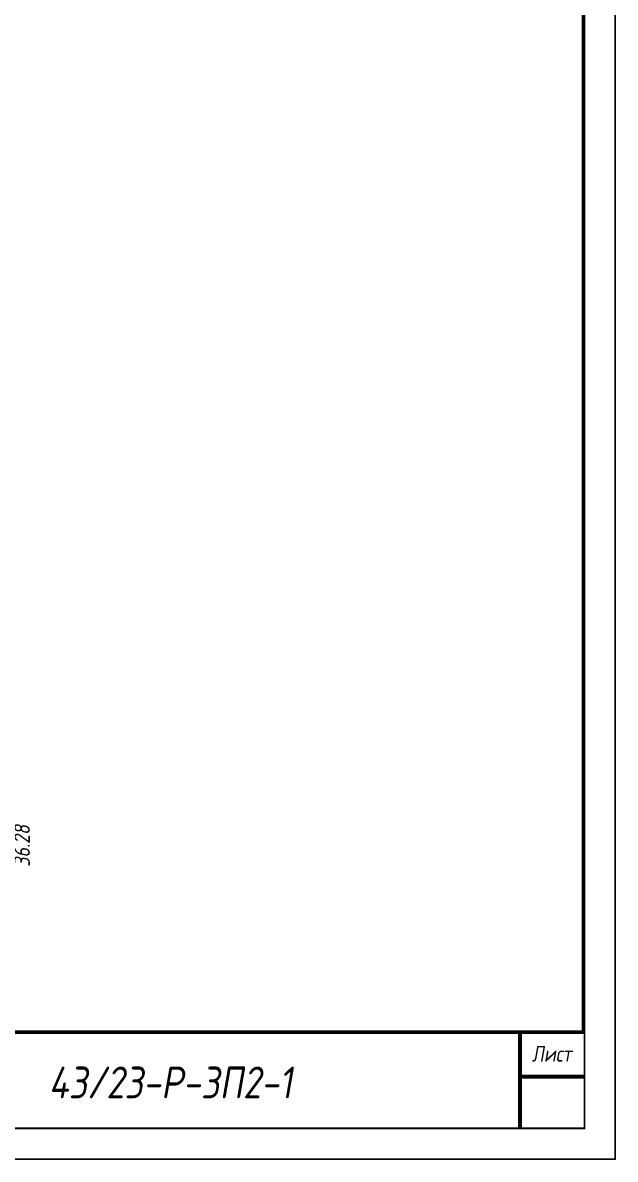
# Model space of a CAD drawing. Extents: x -717 to 1451, y -133302 to 233.
# Drawn here: x 296.7 to 389.9, y -111198.4 to -111019.7 of the extents above; entities that cross this region are included whole.
import ezdxf
from ezdxf.enums import TextEntityAlignment as Align

# ---------------------------------------------------------------- set-up
doc = ezdxf.new("R2010")
doc.units = 0
doc.layers.add('Зарамочное оформление', color=7, linetype='Continuous')
doc.layers.add('Код_510', color=7, linetype='Continuous')
doc.styles.add('М', font='romand.shx', dxfattribs={"width": 0.8, "oblique": 10, "height": 2.5})

# ---------------------------------------------------------------- blocks, each defined once
blk = doc.blocks.new('Штамп')
at = {"linetype": 'Continuous'}
blk.add_wipeout([(199.95, -411.25), (384.95, -411.25), (384.95, -426.25), (199.95, -426.25)], dxfattribs=at).dxf.layer = 'Зарамочное оформление'
at = {"layer": 'Зарамочное оформление', "linetype": 'Continuous', "lineweight": -3, "const_width": 0.6, "flags": 128}
for points in [[(199.95, -426.25), (199.95, -411.25), (384.95, -411.25)], [(209.95, -411.25), (209.95, -426.25)], [(219.95, -411.25), (219.95, -426.25)], [(229.95, -411.25), (229.95, -426.25)], [(239.95, -411.25), (239.95, -426.25)], [(254.95, -411.25), (254.95, -426.25)], [(264.95, -411.25), (264.95, -426.25)], [(374.95, -411.25), (374.95, -426.25)], [(199.95, -416.25), (264.95, -416.25)], [(374.95, -418.25), (384.95, -418.25)], [(199.95, -421.25), (264.95, -421.25)]]:
    blk.add_lwpolyline(points, dxfattribs=at)
at = {"linetype": 'Continuous', "insert": (319.95, -419.17), "char_height": 5, "width": 110, "attachment_point": 5, "style": 'М'}
blk.add_mtext('{\\Q10;\\W0.8;43/23-Р-ЗП2-1}', dxfattribs=at)
at = {"layer": 'Зарамочное оформление', "linetype": 'Continuous', "style": 'М', "oblique": 10}
for s, width, p in [('Лист', 0.8, (379.95, -414.66)), ('Изм.', 0.8, (204.95, -423.75)), ('Кол.уч.', 0.7, (214.95, -423.75)), ('Лист', 0.8, (224.95, -423.75)), ('N док.', 0.7, (235.28, -423.75)), ('Подпись', 0.8, (247.45, -423.75)), ('Дата', 0.8, (259.95, -423.75))]:
    blk.add_text(s, height=2.5, dxfattribs=dict(at, width=width)).set_placement(p, align=Align.MIDDLE_CENTER)
blk = doc.blocks.new('шифр')
blk.add_blockref('Штамп', (0, -110827))

msp = doc.modelspace()

# ---------------------------------------------------------------- linework, layer by layer
at = {"flags": 128}
msp.add_lwpolyline([(-30.054, -111198.421), (389.946, -111198.421), (389.946, -110901.421), (-30.054, -110901.421)], close=True, dxfattribs=at)
at = {"const_width": 0.6, "flags": 128}
msp.add_lwpolyline([(-10.054, -111193.421), (384.946, -111193.421), (384.946, -110906.421), (-10.054, -110906.421)], close=True, dxfattribs=at)

# ---------------------------------------------------------------- texts
at = {"linetype": 'Continuous', "style": 'М', "oblique": 10, "width": 0.8}
msp.add_text('363', height=2.5, dxfattribs=at).set_placement((380.312, -111189.509), align=Align.MIDDLE)

# ---------------------------------------------------------------- next in the draw order: block references
msp.add_blockref('шифр', (0, 59.829))

# ---------------------------------------------------------------- next in the draw order: texts
at = {"layer": 'Код_510', "style": 'М', "oblique": 10, "width": 0.8}
msp.add_text('36.28', height=2.5, rotation=90, dxfattribs=at).set_placement((296.573, -111152.421), align=Align.MIDDLE_LEFT)

doc.saveas('drawing.dxf')
